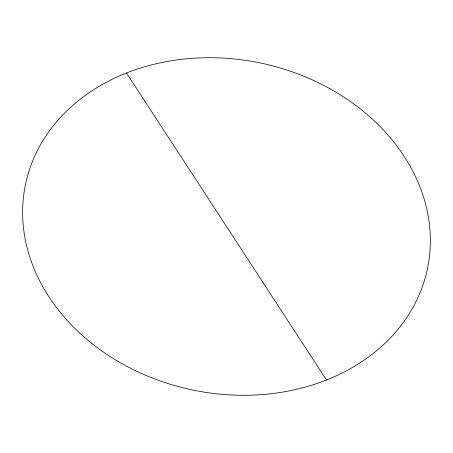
<?xml version="1.0" encoding="UTF-8"?>
<svg xmlns="http://www.w3.org/2000/svg" width="453" height="453" viewBox="0 0 453 453"><rect width="100%" height="100%" fill="white"/><g stroke="black" fill="none" stroke-linecap="round" stroke-linejoin="round"><path stroke-width="0.68" d="M126.495 73.001L326.505 379.999M91.33 343.023A205.351 166.97 11.9 0 0 426.25 273.98A205.351 166.97 11.9 0 0 161.919 62.491A205.351 166.97 11.9 0 0 91.33 343.023"/></g></svg>
